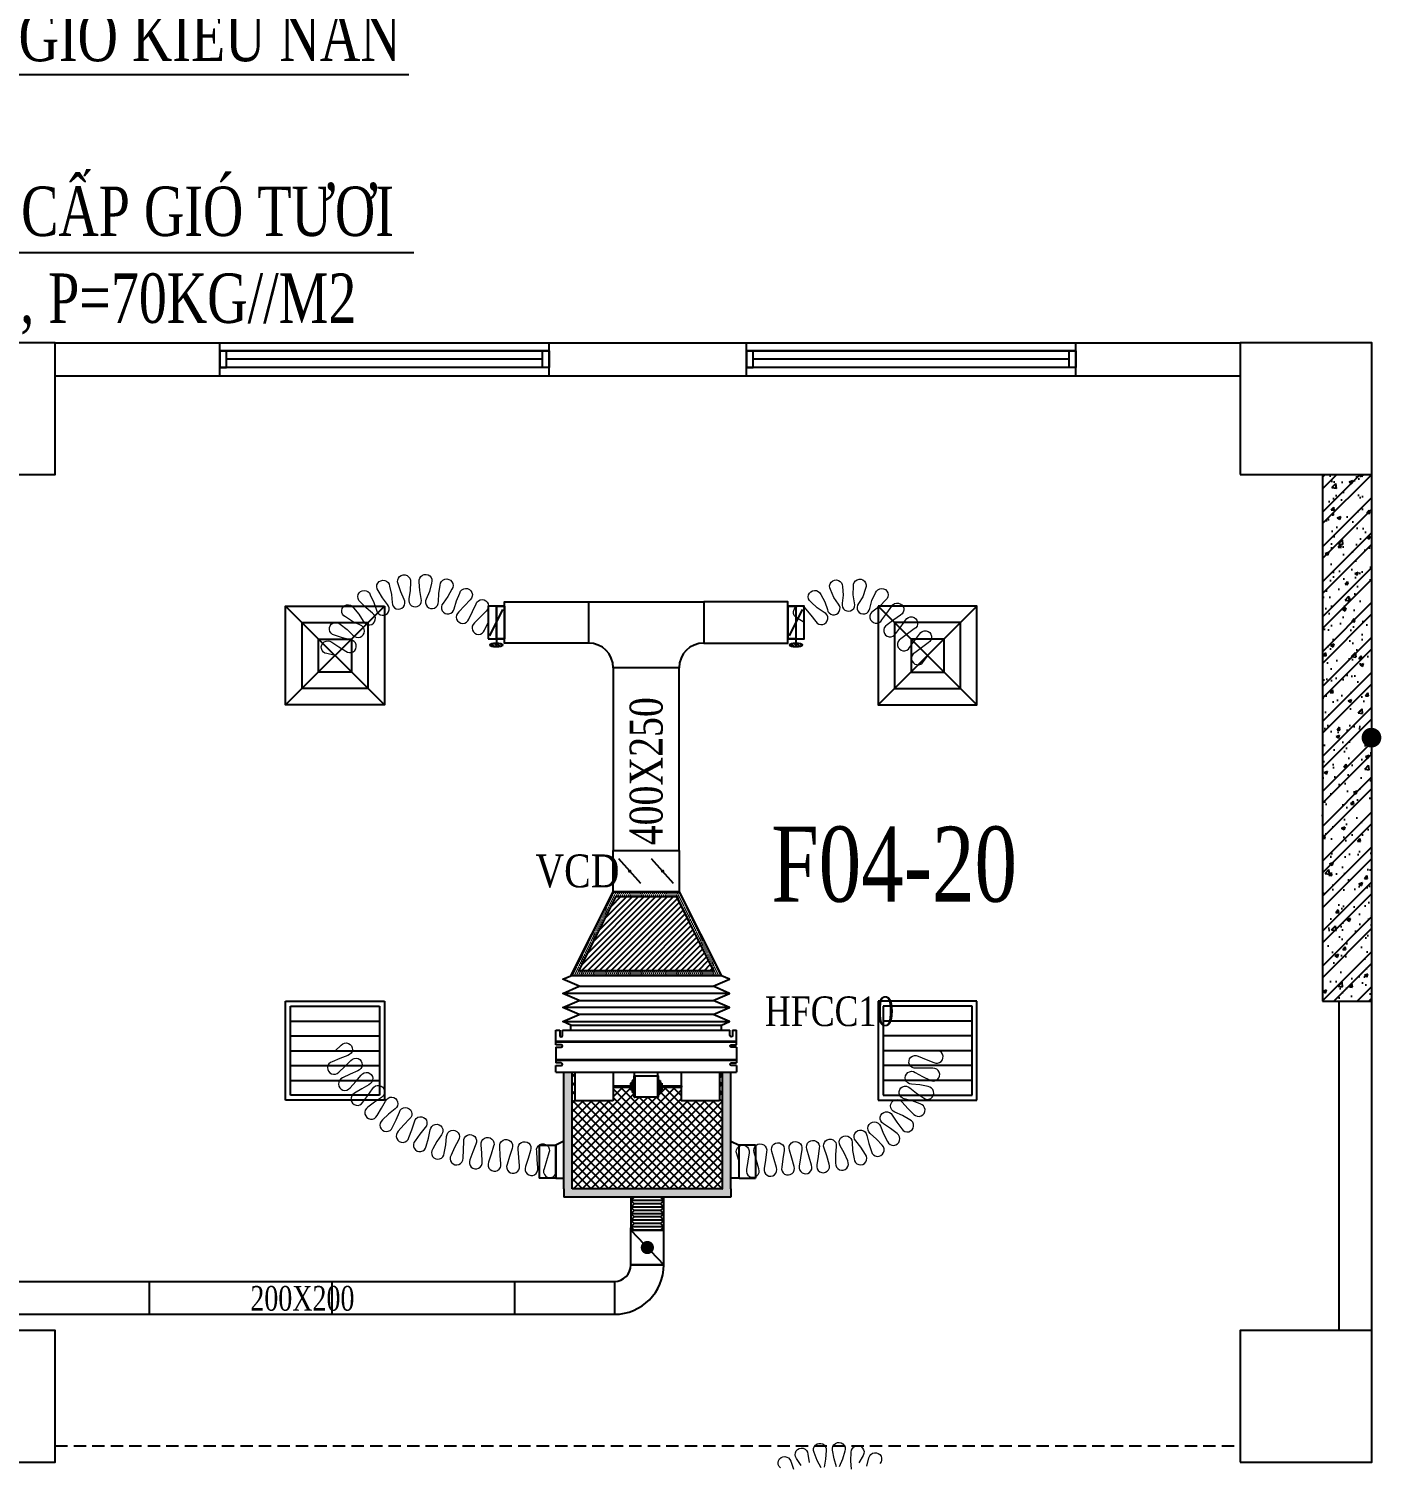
# Model space of a CAD drawing. Header units: metres. Extents: x 352651 to 1421851, y -87441 to -24441.
# Drawn here: x 657921 to 666139, y -41260 to -32552 of the extents above; entities that cross this region are included whole.
import ezdxf
from ezdxf.enums import TextEntityAlignment as Align

# ---------------------------------------------------------------- set-up
doc = ezdxf.new("R2010")
doc.units = ezdxf.units.M
doc.header["$LTSCALE"] = 300
doc.header["$MEASUREMENT"] = 0
doc.linetypes.add('DASHED2', pattern=[0.375, 0.25, -0.125])
for name, color, linetype in [('100', 2, 'CONTINUOUS'), ('bat noi mem', 4, 'CONTINUOUS'), ('CUA', 8, 'CONTINUOUS'), ('CUAGIO', 2, 'CONTINUOUS'), ('HATCH', 145, 'CONTINUOUS'), ('KHUAT', 8, 'DASHED2'), ('KT', 1, 'CONTINUOUS'), ('THAY', 9, 'CONTINUOUS'), ('thiet bi', 11, 'CONTINUOUS'), ('TUONG', 7, 'CONTINUOUS'), ('vach', 6, 'CONTINUOUS')]:
    doc.layers.add(name, color=color, linetype=linetype)
doc.layers.add('noi mem', color=5, linetype='BATTING', lineweight=0)
doc.styles.add('20', font='vntimeh.shx', dxfattribs={"width": 0.75, "bigfont": 'vns.shx'})
doc.styles.add('PHU', font='vntimeh.shx', dxfattribs={"width": 0.8})
doc.styles.add('ROMANS', font='romans.shx', dxfattribs={"width": 0.75, "bigfont": 'romancvn.shx'})
doc.styles.add('VNCC-RMD', font='vntimeh.shx', dxfattribs={"width": 0.75, "height": 300, "bigfont": 'vns.shx'})
doc.linetypes.add('BATTING', pattern='A,0.0001,-0.1,[134,ltypeshp.shx,S=0.1,R=0,X=-0.1,Y=0],-0.2,[134,ltypeshp.shx,S=0.1,R=180,X=0.1,Y=0],-0.1', length=0.4001)

# ---------------------------------------------------------------- blocks, each defined once
blk = doc.blocks.new('cot1')
at = {"layer": 'vach'}
blk.add_lwpolyline([(-400, -400), (400, -400), (400, 400), (-400, 400)], close=True, dxfattribs=at)
blk = doc.blocks.new('SAD')
at = {"layer": 'CUAGIO', "color": 8}
for p, q in [((-300, -300), (300, 300)), ((300, -300), (-300, 300))]:
    blk.add_line(p, q, dxfattribs=at)
at = {"layer": 'CUAGIO'}
blk.add_lwpolyline([(300, -300), (300, 300), (-300, 300), (-300, -300)], close=True, dxfattribs=at)
at = {"layer": 'CUAGIO', "color": 8}
for points in [[(200, -200), (200, 200), (-200, 200), (-200, -200)], [(100, -100), (100, 100), (-100, 100), (-100, -100)]]:
    blk.add_lwpolyline(points, close=True, dxfattribs=at)
blk = doc.blocks.new('SAG')
at = {"layer": 'CUAGIO'}
for p, q in [((-300, 300), (-300, -300)), ((300, 300), (-300, 300)), ((300, -300), (300, 300)), ((-300, -300), (300, -300))]:
    blk.add_line(p, q, dxfattribs=at)
at = {"layer": 'CUAGIO', "color": 8}
for p, q in [((-270, 270), (-270, -270)), ((270, 270), (-270, 270)), ((-180, -270), (-180, 270)), ((-90, -270), (-90, 270)), ((0, -270), (0, 270)), ((90, -270), (90, 270)), ((180, -270), (180, 270)), ((270, -270), (270, 270)), ((-270, -270), (270, -270))]:
    blk.add_line(p, q, dxfattribs=at)
blk = doc.blocks.new('1-van gio D200')
at = {"layer": 'CUAGIO'}
h = blk.add_hatch(dxfattribs=at)
h.set_pattern_fill('ANSI31', color=256, scale=100, style=0)
edge = h.paths.add_edge_path()
edge.add_ellipse((486127, -58494), major_axis=(-38.1, 0), ratio=0.310482, start_angle=0, end_angle=360, ccw=False)
for p, q in [((486167, -58437.3), (486087.1, -58277.5)), ((486127, -58257.4), (486127, -58494))]:
    blk.add_line(p, q, dxfattribs=at)
at = {"layer": 'CUAGIO', "const_width": 3}
for points in [[(486127, -58457.4), (486177, -58457.4), (486177, -58257.4), (486077, -58257.4), (486077, -58457.4), (486127, -58457.4)], [(486167, -58437.3), (486087.1, -58277.5)], [(486127, -58257.4), (486127, -58494)]]:
    blk.add_lwpolyline(points, dxfattribs=at)
at = {"layer": 'CUAGIO'}
blk.add_lwpolyline([(486177, -58457.4), (486077, -58457.4), (486077, -58257.4), (486177, -58257.4)], close=True, dxfattribs=at)
at = {"layer": 'CUAGIO', "const_width": 5.35}
blk.add_lwpolyline([(486130.7, -58357.4, -1), (486123.3, -58357.4, -1)], format="xyb", close=True, dxfattribs=at)
at = {"layer": 'CUAGIO', "extrusion": (0, 0, -1)}
blk.add_ellipse((486127, -58494), major_axis=(-38.1, 0), ratio=0.310482, start_param=-1.570796, end_param=4.712389, dxfattribs=at)
blk = doc.blocks.new('bac noi mem')
at = {"layer": 'bat noi mem'}
for p, q in [((493886.7, -64673), (493866.7, -64693)), ((494066.7, -64693), (493866.7, -64693)), ((493866.7, -64693), (493886.7, -64713)), ((494046.7, -64673), (493886.7, -64673)), ((494046.7, -64673), (494066.7, -64693)), ((494066.7, -64693), (494046.7, -64713)), ((493886.7, -64713), (493866.7, -64733)), ((494066.7, -64733), (493866.7, -64733)), ((493866.7, -64733), (493886.7, -64753)), ((493886.7, -64753), (493866.7, -64773)), ((494066.7, -64773), (493866.7, -64773)), ((493866.7, -64773), (493886.7, -64793)), ((494046.7, -64713), (493886.7, -64713)), ((494046.7, -64753), (493886.7, -64753)), ((494046.7, -64713), (494066.7, -64733)), ((494066.7, -64733), (494046.7, -64753)), ((494046.7, -64753), (494066.7, -64773)), ((494066.7, -64773), (494046.7, -64793)), ((493886.7, -64793), (493866.7, -64813)), ((494066.7, -64813), (493866.7, -64813)), ((493866.7, -64813), (493886.7, -64833)), ((493886.7, -64833), (493866.7, -64853)), ((494066.7, -64853), (493866.7, -64853)), ((493866.7, -64853), (493886.7, -64873)), ((494046.7, -64793), (493886.7, -64793)), ((494046.7, -64833), (493886.7, -64833)), ((494046.7, -64793), (494066.7, -64813)), ((494066.7, -64813), (494046.7, -64833)), ((494046.7, -64833), (494066.7, -64853)), ((494066.7, -64853), (494046.7, -64873)), ((494046.7, -64873), (493886.7, -64873))]:
    blk.add_line(p, q, dxfattribs=at)

msp = doc.modelspace()

# ---------------------------------------------------------------- hatches: boundary and pattern name
at = {"layer": 'CUAGIO'}
h = msp.add_hatch(dxfattribs=at)
h.set_pattern_fill('DOTS', color=256, scale=200, style=0)
h.set_pattern_definition([(0, (-181458.121, -151738.829), (6.25, 12.5), [0, -12.5])])
h.paths.add_polyline_path([(662080.7, -38273.9), (661264.1, -38273.9), (661490.9, -37823.9), (661853.9, -37823.9)], flags=16)
h.paths.add_polyline_path([(662129.4, -38303.9), (661215.4, -38303.9), (661472.4, -37793.9), (661872.4, -37793.9)])
h = msp.add_hatch(dxfattribs=at)
h.set_pattern_fill('ANSI31', color=256, scale=200, style=0)
h.set_pattern_definition([(45, (-181458.12, -151738.829), (-17.6776695, 17.6776695), [])])
h.paths.add_polyline_path([(661931.1, -37977), (661882.1, -37977), (661882.1, -38273.9), (662080.7, -38273.9)])
h.paths.add_polyline_path([(661882.1, -37977), (661413.7, -37977), (661282.1, -38238.1), (661282.1, -38273.9), (661882.1, -38273.9)])
h.paths.add_polyline_path([(661882.1, -37879.9), (661853.9, -37823.9), (661490.9, -37823.9), (661413.7, -37977), (661882.1, -37977)])
h.paths.add_polyline_path([(661882.1, -37879.9), (661882.1, -37977), (661931.1, -37977)])
h = msp.add_hatch(dxfattribs=at)
h.set_pattern_fill('DOTS', color=2, scale=200, style=0)
h.set_pattern_definition([(0, (88567.373, 17943.081), (6.25, 12.5), [0, -12.5])])
h.paths.add_polyline_path([(662136.4, -39599.4), (661222.8, -39599.4), (661222.8, -38889.4), (661172.8, -38889.4), (661172.8, -39599.4), (661172.8, -39649.4), (662186.4, -39649.4), (662186.4, -39599.4), (662186.4, -38889.4), (662136.4, -38889.4)])
at = {"layer": 'CUAGIO', "ltscale": 1.5}
h = msp.add_hatch(dxfattribs=at)
h.set_pattern_fill('ANSI37', color=9, scale=300, style=0)
h.set_pattern_definition([(45, (199393.973, -539.78), (-26.5165043, 26.5165043), []), (135, (199393.973, -539.78), (-26.5165043, -26.5165043), [])])
h.paths.add_polyline_path([(662136.4, -39599.4), (662136.4, -38889.4), (662117.3, -38889.4), (662117.3, -39064.4), (661887.1, -39064.4), (661887.1, -38981.5), (661767.4, -38981.5), (661767.4, -38997.1), (661756.9, -38997.1), (661756.9, -39012.9), (661747, -39012.9), (661747, -39037.9, -1), (661740.5, -39040), (661604.3, -39040, -1), (661597.8, -39037.9), (661597.8, -39012.9), (661587.9, -39012.9), (661587.9, -38997.1), (661577.4, -38997.1), (661577.4, -38981.5), (661472.1, -38981.5), (661472.1, -39064.4), (661241.9, -39064.4), (661241.9, -38889.4), (661222.8, -38889.4), (661222.8, -39599.4)])
at = {"layer": 'HATCH', "linetype": 'Continuous'}
h = msp.add_hatch(dxfattribs=at)
h.set_pattern_fill('ANSI32,_O', color=256, scale=400)
h.set_pattern_definition([(45, (177449.62, -347750.56), (-106.066017, 106.066017), []), (45, (177520.33, -347750.56), (-106.066017, 106.066017), [])])
h.paths.add_polyline_path([(665982.1, -35259.6), (665782.1, -35259.6), (665782.1, -38459.6), (665982.1, -38459.6)])
h.paths.add_polyline_path([(666082.1, -35259.6), (665982.1, -35259.6), (665982.1, -38459.6), (666082.1, -38459.6)])
h = msp.add_hatch(dxfattribs=at)
h.set_pattern_fill('AR-CONC,_O', color=256, scale=30)
h.set_pattern_definition([(50, (177449.62, -347750.56), (215.178055, -18.82564), [22.5, -247.5]), (355, (177449.62, -347750.56), (-41.6254, 225.65764), [18, -198]), (100.4514, (177467.56, -347752.12), (173.552815, 206.83186), [19.12206, -210.34263]), (46.1842, (177449.62, -347690.56), (320.17231, -49.6557), [33.75, -371.25]), (96.6356, (177476.3, -347694.7), (280.39881, 292.23536), [28.68309, -315.5139]), (351.1842, (177449.62, -347690.56), (280.39858, 292.23558), [27, -297]), (21, (177479.62, -347705.56), (179.072116, -120.785667), [22.5, -247.5]), (326, (177479.62, -347705.56), (72.9946, 217.54501), [18, -198]), (71.4514, (177494.55, -347715.62), (252.06679, 96.75915), [19.12206, -210.34263]), (37.5, (177449.624, -347750.556), (3.647957, 99.868156), [0, -195.6, 0, -201, 0, -198.75]), (7.5, (177449.62, -347750.56), (78.920861, 118.323514), [0, -114.6, 0, -191.1, 0, -75.75]), (327.5, (177382.72, -347750.556), (160.146731, -6.766462), [0, -75, 0, -234, 0, -310.5]), (317.5, (177352.72, -347750.56), (174.95585, 30.031495), [0, -97.5, 0, -155.4, 0, -220.5])])
h.paths.add_polyline_path([(665982.1, -35259.6), (665782.1, -35259.6), (665782.1, -38459.6), (665982.1, -38459.6)])
h.paths.add_polyline_path([(666082.1, -35259.6), (665982.1, -35259.6), (665982.1, -38459.6), (666082.1, -38459.6), (666082.1, -36888, -0.446657), (666048.9, -36858.2, -0.446657), (666082.1, -36828.4)])

# ---------------------------------------------------------------- linework, layer by layer
at = {"layer": '100', "color": 3}
msp.add_line((655129.6, -33912.1), (660260, -33912.1), dxfattribs=at)
at = {"layer": 'bat noi mem'}
for p, q in [((662129.4, -38303.9), (661215.4, -38303.9)), ((661265.4, -38368.2), (662079.4, -38368.2)), ((662179.4, -38411.1), (661165.4, -38411.1)), ((661265.4, -38453.9), (662079.4, -38453.9)), ((662179.4, -38496.8), (661165.4, -38496.8)), ((662079.4, -38539.6), (661265.4, -38539.6)), ((661165.4, -38582.5), (662179.4, -38582.5))]:
    msp.add_line(p, q, dxfattribs=at)
for points in [[(661215.4, -38603.9), (661165.4, -38582.5), (661265.4, -38539.6), (661165.4, -38496.8), (661265.4, -38453.9), (661165.4, -38411.1), (661265.4, -38368.2), (661165.4, -38325.3), (661215.4, -38303.9)], [(662129.4, -38603.9), (662179.4, -38582.5), (662079.4, -38539.6), (662179.4, -38496.8), (662079.4, -38453.9), (662179.4, -38411.1), (662079.4, -38368.2), (662179.4, -38325.3), (662129.4, -38303.9)]]:
    msp.add_lwpolyline(points, dxfattribs=at)
at = {"layer": 'CUA', "linetype": 'Continuous'}
for p, q in [((659082.1, -34509.6), (661082.1, -34509.6)), ((661082.1, -34509.6), (659082.1, -34509.6)), ((661042.1, -34559.6), (659122.1, -34559.6)), ((662282.1, -34509.6), (664282.1, -34509.6)), ((664282.1, -34509.6), (662282.1, -34509.6)), ((664242.1, -34559.6), (662322.1, -34559.6)), ((661082.1, -34609.6), (659082.1, -34609.6)), ((664282.1, -34609.6), (662282.1, -34609.6))]:
    msp.add_line(p, q, dxfattribs=at)
for points in [[(659082.1, -34609.6), (659122.1, -34609.6), (659122.1, -34509.6), (659082.1, -34509.6)], [(661082.1, -34609.6), (661042.1, -34609.6), (661042.1, -34509.6), (661082.1, -34509.6)], [(662282.1, -34609.6), (662322.1, -34609.6), (662322.1, -34509.6), (662282.1, -34509.6)], [(664282.1, -34609.6), (664242.1, -34609.6), (664242.1, -34509.6), (664282.1, -34509.6)]]:
    msp.add_lwpolyline(points, close=True, dxfattribs=at)
at = {"layer": 'CUAGIO', "color": 3}
msp.add_line((660230, -32831.9), (655492.4, -32831.9), dxfattribs=at)
at = {"layer": 'CUAGIO', "ltscale": 1.5}
msp.add_line((661322.4, -36033.9), (662022.4, -36033.9), dxfattribs=at)
at = {"layer": 'CUAGIO', "color": 2}
for p, q in [((661472.4, -36433.9), (661472.4, -37543.9)), ((661872.4, -37543.9), (661872.4, -36433.9)), ((661172.8, -39599.4), (661172.8, -39649.4)), ((662136.4, -39599.4), (661222.8, -39599.4)), ((662186.4, -39599.4), (662186.4, -39649.4))]:
    msp.add_line(p, q, dxfattribs=at)
at = {"layer": 'CUAGIO'}
for p, q in [((661872.4, -36433.9), (661472.4, -36433.9)), ((661639.3, -37743.2), (661505.5, -37594.6)), ((661839.3, -37743.2), (661705.5, -37594.6)), ((661172.8, -39599.4), (661172.8, -38889.4)), ((661222.8, -38889.4), (661222.8, -38889.4)), ((661222.8, -39599.4), (661222.8, -38889.4)), ((662136.4, -38889.4), (662136.4, -38889.4)), ((662136.4, -39599.4), (662136.4, -38889.4)), ((662186.4, -39599.4), (662186.4, -38889.4)), ((661023.1, -39334.1), (661023.1, -39534.1)), ((661122.8, -39334.1), (661122.8, -39534.1)), ((661122.8, -39534.1), (661122.8, -39334.1)), ((662236.4, -39534.1), (662236.4, -39334.1)), ((662236.4, -39534.1), (662236.4, -39334.1)), ((662336.1, -39334.1), (662336.1, -39534.1)), ((661122.8, -39534.1), (661023.1, -39534.1)), ((662236.4, -39534.1), (662336.1, -39534.1)), ((662186.4, -39649.4), (661172.8, -39649.4)), ((661779.6, -40060.3), (661779.6, -39649.4)), ((661579.6, -40060.3), (661579.6, -39835.1)), ((661779.6, -39849.4), (661579.6, -39849.4)), ((661579.6, -39849.4), (661779.6, -40060.3)), ((661779.6, -40060.3), (661779.6, -39915.3)), ((661579.6, -40060.3), (661779.6, -40060.3)), ((661779.6, -40060.3), (661579.6, -40060.3)), ((661779.6, -40060.3), (661579.6, -40060.3)), ((651282, -40160.3), (661479.6, -40160.3)), ((658652, -40160.3), (658652, -40360.3)), ((659762, -40160.3), (659762, -40360.3)), ((660872, -40160.3), (660872, -40360.3)), ((661479.6, -40160.3), (661479.6, -40360.3)), ((656590.8, -40360.3), (661479.6, -40360.3))]:
    msp.add_line(p, q, dxfattribs=at)
for points in [[(661322.4, -36283.9), (660812.4, -36283.9), (660812.4, -36033.9), (661322.4, -36033.9)], [(662022.4, -36283.9), (662532.4, -36283.9), (662532.4, -36033.9), (662022.4, -36033.9)], [(660762.4, -36058.9), (660812.4, -36058.9), (660812.4, -36258.9), (660762.4, -36258.9)], [(662532.4, -36058.9), (662582.4, -36058.9), (662582.4, -36258.9), (662532.4, -36258.9)], [(661472.4, -37543.9), (661872.4, -37543.9), (661872.4, -37793.9), (661472.4, -37793.9)], [(662129.4, -38303.9), (661215.4, -38303.9), (661472.4, -37793.9), (661872.4, -37793.9)], [(662080.7, -38273.9), (661264.1, -38273.9), (661490.9, -37823.9), (661853.9, -37823.9)], [(661779.6, -39649.4), (661579.6, -39649.4), (661579.6, -39849.4), (661779.6, -39849.4)]]:
    msp.add_lwpolyline(points, close=True, dxfattribs=at)
for points, const_width in [([(661567.4, -37668.9, 1), (661577.4, -37668.9, 1)], 10), ([(661767.4, -37668.9, 1), (661777.4, -37668.9, 1)], 10), ([(661659.6, -39954.9, 1), (661699.6, -39954.9, 1)], 40)]:
    msp.add_lwpolyline(points, format="xyb", close=True, dxfattribs=dict(at, const_width=const_width))
for points in [[(661023.1, -39334.1), (661122.8, -39334.1)], [(661172.8, -39308.9), (661122.8, -39334.1)], [(662186.4, -39308.9), (662236.4, -39334.1)], [(662336.1, -39334.1), (662236.4, -39334.1)], [(661122.8, -39534.1), (661172.8, -39534.1)], [(661122.8, -39534.1), (661172.8, -39534.1)], [(662236.4, -39534.1), (662186.4, -39534.1)], [(662236.4, -39534.1), (662186.4, -39534.1)]]:
    msp.add_lwpolyline(points, dxfattribs=at)
for centre, radius, start, end in [((661322.4, -36433.9), 150, 0, 90), ((662022.4, -36433.9), 150, 90, 180), ((661479.6, -40060.3), 100, 270, 0), ((661479.6, -40060.3), 300, 270, 0)]:
    msp.add_arc(centre, radius, start, end, dxfattribs=at)
at = {"layer": 'HATCH', "linetype": 'Continuous', "const_width": 60}
msp.add_lwpolyline([(666108.9, -36858.2, -1), (666048.9, -36858.2, -1)], format="xyb", close=True, dxfattribs=at)
at = {"layer": 'KHUAT'}
msp.add_line((658082.1, -41159.6), (665282.1, -41159.6), dxfattribs=at)
at = {"layer": 'noi mem', "linetype": 'ByBlock', "ltscale": 1.5}
for points in [[(659782.1, -36359.6), (659732.8, -36347.9, -1.333333), (659761.8, -36278.7), (659804.7, -36305.7), (659847.4, -36332.9, 1.333333), (659876.7, -36263.9), (659827.6, -36252), (659778.8, -36235.4, -1.333333), (659814.1, -36169.2), (659855.1, -36200.5), (659890.6, -36235.4, 1.333333), (659933.5, -36173.8), (659888.4, -36152.6), (659844.8, -36125.1, -1.333333), (659894.6, -36069), (659927.1, -36109), (659953.6, -36151.2, 1.333333), (660009.6, -36101.4), (659970.7, -36070.2), (659934.8, -36033.2, -1.333333), (659996.3, -35990.3), (660018.6, -36036.8), (660034.4, -36084, 1.333333), (660100.6, -36048.7), (660070.1, -36009.3), (660043.8, -35964.9, -1.333333), (660113.6, -35937.6), (660124.4, -35988), (660128.8, -36037.6, 1.333333), (660201.3, -36018.7), (660180.9, -35973.2), (660165.7, -35924, -1.333333), (660240, -35913.7), (660238.7, -35965.2), (660231.3, -36014.5, 1.333333), (660306.3, -36013.1), (660297, -35964.1), (660293.7, -35912.7, -1.333333), (660368.4, -35920), (660355.1, -35969.8), (660336.4, -36016.1, 1.333333), (660409.7, -36032.1), (660412.1, -35982.4), (660420.9, -35931.6, -1.333333), (660491.8, -35956.2), (660467.2, -36001.5), (660438.3, -36042.1, 1.333333), (660505.7, -36074.8), (660519.7, -36027), (660540.1, -35979.7, -1.333333), (660603.3, -36020.1), (660568.9, -36058.4), (660533.4, -36094.6, 1.333333), (660594.9, -36137.6), (660616.7, -36091.9), (660638.6, -36046.2, -1.333333), (660700, -36089.2), (660664.6, -36125.4), (660629.1, -36161.6, 1.333333), (660690.5, -36204.6), (660712.4, -36158.9)], [(662632.4, -36158.9), (662589.9, -36131.5, -1.333333), (662639.6, -36075.4), (662672, -36114.2), (662703.6, -36153.3, 1.333333), (662754, -36097.7), (662712, -36070), (662673.9, -36034.4, -1.333333), (662732.7, -35987.8), (662758.7, -36033), (662773.1, -36079.9, 1.333333), (662840.4, -36046.9), (662812.2, -36006.8), (662792.3, -35958.6, -1.333333), (662865.1, -35940.6), (662870, -35992.5), (662863.6, -36041.1, 1.333333), (662938.6, -36039.1), (662929.5, -35990.9), (662931.5, -35938.7, -1.333333), (663005.2, -35952.6), (662988.1, -36001.9), (662962.1, -36043.5, 1.333333), (663031.2, -36072.7), (663042.9, -36025.1), (663066.3, -35978.5, -1.333333), (663127.6, -36021.7), (663091.6, -36059.4), (663051.3, -36089.5, 1.333333), (663104.9, -36142), (663134.2, -36101.2), (663164.1, -36060.4, -1.333333), (663217.2, -36113.4), (663176.4, -36143.4), (663135.6, -36173.3, 1.333333), (663188.7, -36226.3), (663218.6, -36185.5), (663248.5, -36144.8, -1.333333), (663301.6, -36197.8), (663260.8, -36227.7), (663220, -36257.7, 1.333333), (663273.1, -36310.7), (663303, -36269.9), (663332.9, -36229.2, -1.333333), (663386, -36282.2), (663345.2, -36312.1), (663304.4, -36342.1, 1.333333), (663357.4, -36395.1), (663387.4, -36354.3)], [(659782.1, -38759.6), (659819.5, -38725.1, -1.333333), (659859.5, -38788.6), (659812.2, -38807.4), (659764.9, -38826.2, 1.333333), (659804.9, -38889.6), (659842.3, -38855.1), (659878.2, -38819.5, -1.333333), (659920.3, -38881.6), (659874, -38901.8), (659828.2, -38924.7, 1.333333), (659873.3, -38984.6), (659908, -38946.9), (659940.2, -38908.1, -1.333333), (659988.1, -38965.8), (659944, -38990.4), (659900.6, -39017.5, 1.333333), (659951.2, -39072.8), (659982.1, -39032), (660010.5, -38990.2, -1.333333), (660063.8, -39043), (660022.2, -39071.8), (659981.6, -39103, 1.333333), (660037.3, -39153.2), (660064.1, -39109.5), (660088.4, -39065.2, -1.333333), (660146.5, -39112.7), (660107.9, -39145.3), (660070.5, -39180.2, 1.333333), (660130.8, -39224.8), (660153.2, -39178.8), (660173.1, -39132.4, -1.333333), (660235.5, -39174), (660200.2, -39210.2), (660166.3, -39248.6, 1.333333), (660230.6, -39287.2), (660248.6, -39239.2), (660263.9, -39191.1, -1.333333), (660330, -39226.5), (660298.3, -39265.9), (660268.3, -39307.4, 1.333333), (660336.1, -39339.6), (660349.3, -39290.2), (660359.9, -39240.8, -1.333333), (660429.1, -39269.7), (660401.4, -39311.9), (660375.5, -39356.1, 1.333333), (660446.1, -39381.6), (660454.5, -39331.2), (660460.3, -39281, -1.333333), (660531.9, -39303.1), (660508.4, -39347.8), (660486.9, -39394.3, 1.333333), (660559.6, -39412.9), (660563.1, -39361.8), (660564, -39311.3, -1.333333), (660637.5, -39326.5), (660618.4, -39373.2), (660601.5, -39421.5, 1.333333), (660675.6, -39433.1), (660674.2, -39381.9), (660670.8, -39331.3, -1.333333), (660745.3, -39340.1), (660730.2, -39388.6), (660715.3, -39437.2, 1.333333), (660789.8, -39445.8), (660786.3, -39395.1), (660782.9, -39344.3, -1.333333), (660857.4, -39353), (660842.4, -39401.6), (660827.4, -39450.2, 1.333333), (660901.9, -39458.8), (660898.5, -39408.1), (660895, -39357.4, -1.333333), (660969.5, -39366), (660954.6, -39414.6), (660939.6, -39463.2, 1.333333), (661014.1, -39471.8), (661010.6, -39421.1), (661007.2, -39370.4, -1.333333), (661081.7, -39379), (661066.7, -39427.6), (661051.7, -39476.2, 1.333333), (661126.2, -39484.8), (661122.8, -39434.1)], [(662236.4, -39434.1), (662222.4, -39384.9, -1.333333), (662297.2, -39380), (662289.8, -39430.6), (662282.4, -39481.2, 1.333333), (662357.2, -39476.2), (662343.2, -39427), (662329.1, -39377.9, -1.333333), (662404, -39372.9), (662396.6, -39423.5), (662389.1, -39474.1, 1.333333), (662464, -39469.1), (662449.9, -39420), (662435.9, -39370.8, -1.333333), (662510.7, -39365.8), (662503.3, -39416.4), (662495.9, -39467, 1.333333), (662570.7, -39462.1), (662556.7, -39412.9), (662542.7, -39363.7, -1.333333), (662617.5, -39358.7), (662610.1, -39409.3), (662602.7, -39459.9, 1.333333), (662677.5, -39455), (662663.5, -39405.8), (662649.5, -39356.6, -1.333333), (662724.3, -39351.7), (662716.9, -39402.3), (662709.6, -39453, 1.333333), (662784.4, -39447.8), (662770.3, -39398.6), (662753.3, -39350.9, -1.333333), (662827.7, -39341.4), (662823.3, -39391.8), (662823.2, -39443.5, 1.333333), (662896.6, -39428.1), (662875.7, -39380.8), (662851.3, -39336.5, -1.333333), (662923.2, -39315.1), (662926.9, -39365.6), (662935.1, -39416.6, 1.333333), (663005.1, -39389.5), (662976.8, -39346.3), (662945.6, -39306.4, -1.333333), (663013.1, -39273.8), (663025, -39323), (663041.3, -39372, 1.333333), (663106, -39334.1), (663071.1, -39295.9), (663033.9, -39261.6, -1.333333), (663095.3, -39218.5), (663114.9, -39265.2), (663138.9, -39311, 1.333333), (663196.6, -39263.1), (663156, -39231), (663113.8, -39203.2, -1.333333), (663167.4, -39150.8), (663194.3, -39193.7), (663225.4, -39235, 1.333333), (663274.6, -39178.4), (663229.4, -39153.3), (663183.2, -39132.6, -1.333333), (663227.8, -39072.3), (663261.2, -39110.3), (663298.5, -39146, 1.333333), (663338, -39082.3), (663289.4, -39064.8), (663240.4, -39051.8, -1.333333), (663274.7, -38985.1), (663313.8, -39017.2), (663356.3, -39046.5, 1.333333), (663385, -38977.2), (663334.2, -38967.8), (663283.9, -38962.9, -1.333333), (663306.9, -38891.5), (663350.7, -38916.9), (663397.4, -38939, 1.333333), (663414.6, -38865.9), (663362.9, -38864.8), (663311.8, -38866.4, -1.333333), (663325.3, -38792.6), (663372.5, -38812.2), (663419.8, -38831.7, 1.333333), (663433.3, -38758), (663382.1, -38759.6)], [(662614.1, -41278.8), (662585.1, -41235.6, -1.333333), (662655.3, -41209), (662662.1, -41260.6)], [(662735.7, -41292.4), (662711.8, -41247.7), (662692.5, -41199.3, -1.333333), (662766.7, -41188.1), (662762.6, -41240), (662752.9, -41289.8, 1.333333)], [(662827.8, -41286.5), (662813.8, -41237.8), (662805.2, -41186.4, -1.333333), (662880, -41191.1), (662865.1, -41240.9), (662845.2, -41287.6, 1.333333)], [(662919.1, -41300.1), (662915.7, -41249.5), (662918, -41197.5, -1.333333), (662990.2, -41217.8), (662965.2, -41263.4)], [(662487.7, -41293.6, -1.333333), (662550.7, -41252.9), (662568.2, -41301.9)], [(663012.9, -41282.4), (663026, -41232.1, -1.333333), (663092.4, -41267)]]:
    msp.add_lwpolyline(points, format="xyb", dxfattribs=at)
at = {"layer": 'THAY', "linetype": 'Continuous'}
for p, q in [((659082.1, -34459.6), (661082.1, -34459.6)), ((662282.1, -34459.6), (664282.1, -34459.6)), ((659082.1, -34659.6), (661082.1, -34659.6)), ((662282.1, -34659.6), (664282.1, -34659.6))]:
    msp.add_line(p, q, dxfattribs=at)
at = {"layer": 'thiet bi'}
for p, q in [((661123.4, -38722.9), (661123.4, -38635.4)), ((661123.4, -38635.4), (661147.4, -38635.4)), ((661163.4, -38635.4), (662181.4, -38635.4)), ((661215.4, -38635.4), (661215.4, -38603.9)), ((661215.4, -38603.9), (662129.4, -38603.9)), ((662129.4, -38635.4), (662129.4, -38603.9)), ((662197.4, -38635.4), (662221.4, -38635.4)), ((662221.4, -38722.9), (662221.4, -38635.4)), ((661123.4, -38701.4), (662221.4, -38701.4)), ((661123.4, -38706.4), (662221.4, -38706.4)), ((661123.4, -38812.4), (662221.4, -38812.4)), ((661123.4, -38817.4), (662221.4, -38817.4)), ((661123.4, -38889.4), (661123.4, -38849.9)), ((661123.4, -38889.4), (662221.4, -38889.4)), ((661601.1, -38911.5), (661601.1, -38889.4)), ((661604.3, -38913.9), (661604.3, -39040)), ((661740.5, -38913.9), (661740.5, -39040)), ((661743.7, -38911.5), (661743.7, -38889.4)), ((662221.4, -38849.9), (662221.4, -38889.4)), ((661472.1, -38972.4), (661577.4, -38972.4)), ((661472.1, -38981.5), (661577.4, -38981.5)), ((661577.4, -38956.7), (661577.4, -38997.1)), ((661587.9, -38956.7), (661577.4, -38956.7)), ((661587.9, -38997.1), (661577.4, -38997.1)), ((661587.9, -38940.9), (661587.9, -39012.9)), ((661597.8, -38940.9), (661587.9, -38940.9)), ((661747, -38940.9), (661756.9, -38940.9)), ((661756.9, -38940.9), (661756.9, -39012.9)), ((661756.9, -38956.7), (661767.4, -38956.7)), ((661756.9, -38997.1), (661767.4, -38997.1)), ((661767.4, -38956.7), (661767.4, -38997.1)), ((661767.4, -38972.4), (661887.1, -38972.4)), ((661767.4, -38981.5), (661887.1, -38981.5)), ((661887.1, -38972.4), (661887.1, -38981.5)), ((661597.8, -39012.9), (661587.9, -39012.9)), ((661747, -39012.9), (661756.9, -39012.9))]:
    msp.add_line(p, q, dxfattribs=at)
for points in [[(661147.4, -38635.4), (661147.4, -38667.4, 1), (661163.4, -38667.4), (661163.4, -38635.4)], [(662197.4, -38635.4), (662197.4, -38667.4, -1), (662181.4, -38667.4), (662181.4, -38635.4)], [(661123.4, -38738.9), (661155.4, -38738.9, 1), (661155.4, -38722.9), (661123.4, -38722.9)], [(662221.4, -38738.9), (662189.4, -38738.9, -1), (662189.4, -38722.9), (662221.4, -38722.9)], [(661123.4, -38849.9), (661155.4, -38849.9, 1), (661155.4, -38833.9), (661123.4, -38833.9)], [(662221.4, -38849.9), (662189.4, -38849.9, -1), (662189.4, -38833.9), (662221.4, -38833.9)]]:
    msp.add_lwpolyline(points, format="xyb", dxfattribs=at)
for points in [[(661123.4, -38738.9), (661123.4, -38833.9)], [(662221.4, -38738.9), (662221.4, -38833.9)]]:
    msp.add_lwpolyline(points, dxfattribs=at)
for points in [[(661472.1, -39064.4), (661241.9, -39064.4), (661241.9, -38889.4), (661472.1, -38889.4)], [(661597.8, -39040), (661747, -39040), (661747, -38913.9), (661597.8, -38913.9)], [(662117.3, -39064.4), (661887.1, -39064.4), (661887.1, -38889.4), (662117.3, -38889.4)]]:
    msp.add_lwpolyline(points, close=True, dxfattribs=at)
for centre, start, end in [((661601.1, -38914.9), 18.04953, 161.95047), ((661743.7, -38914.9), 18.04953, 161.95047), ((661601.1, -39038.9), 198.04953, 341.95047), ((661743.7, -39038.9), 198.04953, 341.95047)]:
    msp.add_arc(centre, 3.41, start, end, dxfattribs=at)
at = {"layer": 'TUONG'}
for p, q in [((658082.1, -34459.6), (659082.1, -34459.6)), ((659082.1, -34659.6), (659082.1, -34459.6)), ((661082.1, -34659.6), (661082.1, -34459.6)), ((661082.1, -34459.6), (662282.1, -34459.6)), ((662282.1, -34659.6), (662282.1, -34459.6)), ((664282.1, -34659.6), (664282.1, -34459.6)), ((664282.1, -34459.6), (665282.1, -34459.6)), ((666082.1, -40459.6), (666082.1, -34459.6)), ((658082.1, -34659.6), (659082.1, -34659.6)), ((661082.1, -34659.6), (662282.1, -34659.6)), ((664282.1, -34659.6), (665282.1, -34659.6)), ((665782.1, -35259.6), (665782.1, -38459.6)), ((665782.1, -38459.6), (666082.1, -38459.6)), ((665882.1, -40459.6), (665882.1, -38459.6))]:
    msp.add_line(p, q, dxfattribs=at)

# ---------------------------------------------------------------- block references
at = {"layer": 'CUAGIO', "xscale": -1}
for name, p, rotation in [('SAD', (659782.1, -36359.6), 180), ('SAG', (659782.1, -38759.6), 270)]:
    msp.add_blockref(name, p, dxfattribs=dict(at, rotation=rotation))
for p in [(1146889.4, 22198.5), (1148709.4, 22198.5)]:
    msp.add_blockref('1-van gio D200', p, dxfattribs=at)
at = {"layer": 'CUAGIO'}
for name, p, rotation in [('SAD', (663382.1, -36359.6), 180), ('SAG', (663382.1, -38759.6), 90)]:
    msp.add_blockref(name, p, dxfattribs=dict(at, rotation=rotation))
msp.add_blockref('bac noi mem', (167712.9, 25023.6), dxfattribs=at)
at = {"layer": 'vach'}
for p in [(657682.1, -34859.6), (665682.1, -34859.6), (657682.1, -40859.6), (665682.1, -40859.6)]:
    msp.add_blockref('cot1', p, dxfattribs=at)

# ---------------------------------------------------------------- texts
at = {"layer": '100', "color": 3, "style": '20', "width": 0.75}
msp.add_text('miÖng hót giã kiÓu nan', height=300, dxfattribs=at).set_placement((655877, -32749.3))
at = {"layer": 'CUAGIO', "color": 3, "style": 'VNCC-RMD', "width": 0.75}
for s, p in [('qu¹t trôc cÊp giã t\xad¬i', (655854.6, -33810.8)), ('l=2280m3//h, p=70kg//m2', (655884.3, -34338.8))]:
    msp.add_text(s, height=300, dxfattribs=at).set_placement(p)
at = {"layer": 'CUAGIO', "color": 2, "style": 'PHU', "width": 0.75}
msp.add_text('200x200', height=150, dxfattribs=at).set_placement((659583.8, -40338.5), align=Align.CENTER)
at = {"layer": 'CUAGIO', "color": 2, "insert": (661572.1, -37511.8), "char_height": 200, "width": 888.608, "attachment_point": 1, "rotation": 90, "style": 'PHU'}
msp.add_mtext('400x250', dxfattribs=at)
at = {"layer": 'CUAGIO', "color": 2, "attachment_point": 1, "style": 'PHU'}
for s, insert, char_height, width in [('VCD', (660999.7, -37567.3), 200, 439.881), ('hfcc10', (662394, -38429.8), 180, 528.56)]:
    msp.add_mtext(s, dxfattribs=dict(at, insert=insert, char_height=char_height, width=width))
at = {"layer": 'KT', "ltscale": 1.5, "insert": (662433.1, -37398.5), "char_height": 456.096, "width": 2517.297, "attachment_point": 1, "style": 'ROMANS'}
msp.add_mtext('{\\fTimes New Roman|b0|i0|c0|p18;F04-20}', dxfattribs=at)

doc.saveas('drawing.dxf')
